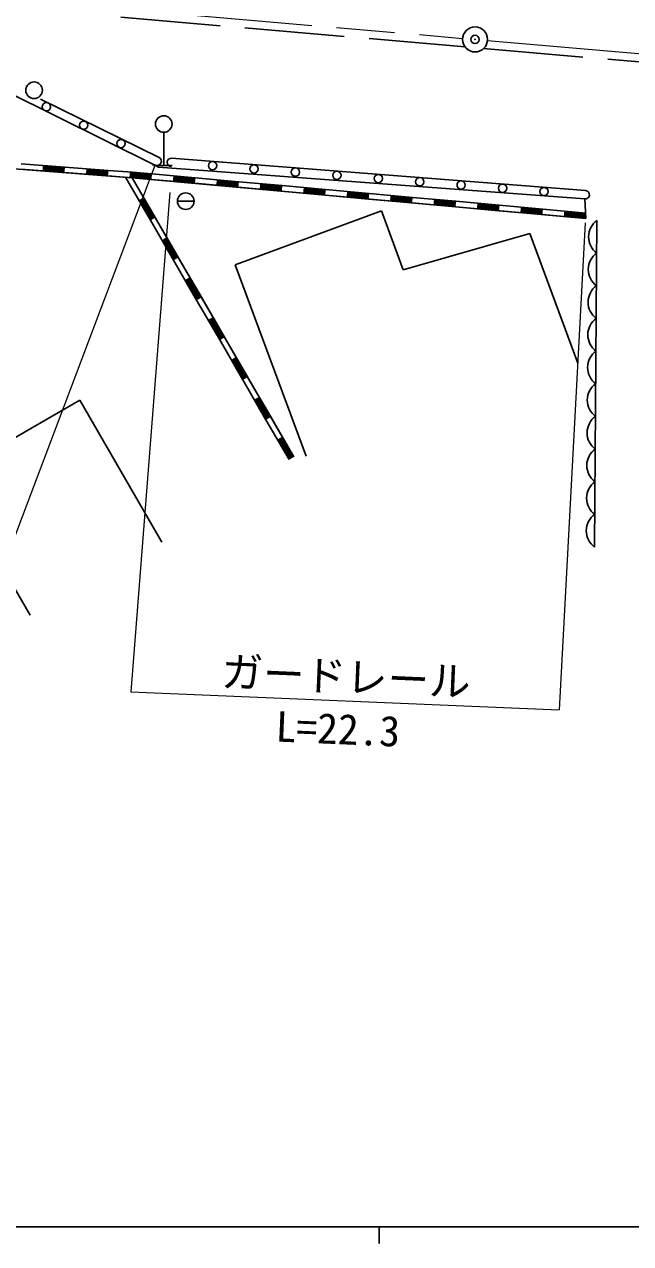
# Model space of a CAD drawing. Units: millimetres, scale not verified. Extents: x 40000 to 680000, y 20000 to 380000.
# Drawn here: x 346651 to 383122, y 204000 to 277342 of the extents above; entities that cross this region are included whole.
import ezdxf
from ezdxf.enums import TextEntityAlignment as Align

# ---------------------------------------------------------------- set-up
doc = ezdxf.new("R2010")
doc.units = ezdxf.units.MM
doc.header["$LTSCALE"] = 1000
doc.header["$PDMODE"] = 32
doc.header["$PDSIZE"] = 500
doc.linetypes.add('CHAIN', pattern=[18.5, 12, -1.5, 3.5, -1.5])
doc.linetypes.add('DASHED', pattern=[7.5, 6, -1.5])
for name, color, linetype, lineweight in [('M-BGD', 7, 'Continuous', 25), ('M-BGD-EXST', 7, 'Continuous', 25), ('M-BMK', 2, 'CHAIN', 13), ('M-BMK-SRVR', 3, 'Continuous', 25), ('M-STR-HTXT', 7, 'Continuous', 13), ('M-TTL-BAND', 7, 'Continuous', 25)]:
    doc.layers.add(name, color=color, linetype=linetype, lineweight=lineweight)
doc.layers.add('M-OTRS', color=6, linetype='Continuous')
doc.styles.add('ＭＳ ゴシック', font='')
doc.styles.get('ＭＳ ゴシック').set_extended_font_data('MS Gothic')

msp = doc.modelspace()

# ---------------------------------------------------------------- linework, layer by layer
at = {"layer": 'M-BGD', "linetype": 'DASHED'}
for p, q in [((315088, 281006), (373163, 275985)), ((374276, 275888), (412449, 272588))]:
    msp.add_line(p, q, dxfattribs=at)
at = {"layer": 'M-BGD'}
for p, q in [((345539, 273329), (354532, 268857)), ((347622, 272835), (354753, 269327)), ((353130, 268121), (331911, 269715)), ((355511, 269288), (380412, 267345)), ((346441, 268623), (349057, 268427)), ((346466, 268956), (349082, 268759)), ((347751, 268558), (349059, 268460)), ((347754, 268591), (349062, 268493)), ((347756, 268625), (349064, 268526)), ((347759, 268658), (349067, 268560)), ((347761, 268691), (349069, 268593)), ((347764, 268724), (349072, 268626)), ((347766, 268758), (349074, 268659)), ((347769, 268791), (349077, 268692)), ((347771, 268824), (349079, 268726)), ((349082, 268759), (351698, 268562)), ((350375, 268461), (351683, 268363)), ((350378, 268494), (351686, 268396)), ((350380, 268528), (351688, 268429)), ((350383, 268561), (351691, 268463)), ((350385, 268594), (351693, 268496)), ((350388, 268627), (351696, 268529)), ((351698, 268562), (353158, 268453)), ((353158, 268453), (354318, 268348)), ((354548, 268849), (354727, 268760)), ((354727, 268760), (380373, 266847)), ((349057, 268427), (351673, 268230)), ((350368, 268362), (351676, 268263)), ((350370, 268395), (351678, 268296)), ((350373, 268428), (351681, 268330)), ((351673, 268230), (353130, 268121)), ((352727, 268151), (354232, 265555)), ((352984, 268165), (353133, 268154)), ((352986, 268198), (353136, 268187)), ((352989, 268231), (353138, 268220)), ((352991, 268265), (353141, 268253)), ((352994, 268298), (353144, 268287)), ((352996, 268331), (353147, 268320)), ((352999, 268364), (353149, 268353)), ((353001, 268398), (353152, 268386)), ((353004, 268431), (353155, 268420)), ((380419, 265660), (353130, 268121)), ((353130, 268121), (354288, 268016)), ((353130, 268121), (362863, 251331)), ((353130, 268121), (354521, 265722)), ((353133, 268154), (354291, 268049)), ((353136, 268187), (354294, 268083)), ((353138, 268220), (354297, 268116)), ((353141, 268253), (354300, 268149)), ((353144, 268287), (354303, 268182)), ((353147, 268320), (354306, 268215)), ((353149, 268353), (354309, 268249)), ((353152, 268386), (354312, 268282)), ((353155, 268420), (354315, 268315)), ((354288, 268016), (356901, 267781)), ((354318, 268348), (356931, 268113)), ((355598, 267932), (356904, 267814)), ((355601, 267965), (356907, 267847)), ((355604, 267998), (356910, 267880)), ((355607, 268031), (356913, 267913)), ((355610, 268064), (356916, 267947)), ((355613, 268098), (356919, 267980)), ((355616, 268131), (356922, 268013)), ((355619, 268164), (356925, 268046)), ((355622, 268197), (356928, 268079)), ((356901, 267781), (359514, 267545)), ((356931, 268113), (359544, 267877)), ((358214, 267729), (359520, 267611)), ((358217, 267762), (359523, 267645)), ((358220, 267796), (359526, 267678)), ((358223, 267829), (359529, 267711)), ((358226, 267862), (359532, 267744)), ((358229, 267895), (359535, 267777)), ((358232, 267928), (359538, 267811)), ((358235, 267962), (359541, 267844)), ((359544, 267877), (362157, 267641)), ((360848, 267726), (362154, 267608)), ((358211, 267696), (359517, 267578)), ((359514, 267545), (362127, 267309)), ((360824, 267460), (362130, 267343)), ((360827, 267494), (362133, 267376)), ((360830, 267527), (362136, 267409)), ((360833, 267560), (362139, 267442)), ((360836, 267593), (362142, 267475)), ((360839, 267626), (362145, 267509)), ((360842, 267660), (362148, 267542)), ((360845, 267693), (362151, 267575)), ((362127, 267309), (364740, 267074)), ((362157, 267641), (364770, 267406)), ((363437, 267225), (364743, 267107)), ((363440, 267258), (364746, 267140)), ((363443, 267291), (364749, 267173)), ((363446, 267324), (364752, 267207)), ((363449, 267358), (364755, 267240)), ((363452, 267391), (364758, 267273)), ((363455, 267424), (364761, 267306)), ((363458, 267457), (364764, 267339)), ((363461, 267490), (364767, 267373)), ((364740, 267074), (367353, 266838)), ((364770, 267406), (367383, 267170)), ((366050, 266989), (367356, 266871)), ((366053, 267022), (367359, 266905)), ((366056, 267056), (367362, 266938)), ((366059, 267089), (367365, 266971)), ((366062, 267122), (367368, 267004)), ((366065, 267155), (367371, 267037)), ((366068, 267188), (367374, 267071)), ((366071, 267222), (367377, 267104)), ((366074, 267255), (367380, 267137)), ((367383, 267170), (369996, 266935)), ((368684, 266986), (369990, 266868)), ((368687, 267019), (369993, 266901)), ((353566, 266771), (354261, 265572)), ((353595, 266788), (354290, 265588)), ((353623, 266804), (354319, 265605)), ((353652, 266821), (354347, 265622)), ((353681, 266838), (354376, 265638)), ((353710, 266854), (354405, 265655)), ((353739, 266871), (354434, 265672)), ((353768, 266888), (354463, 265689)), ((353796, 266905), (354492, 265705)), ((367353, 266838), (369967, 266603)), ((368663, 266754), (369970, 266636)), ((368666, 266787), (369972, 266669)), ((368669, 266820), (369975, 266702)), ((368672, 266853), (369978, 266735)), ((368675, 266886), (369981, 266769)), ((368678, 266920), (369984, 266802)), ((368681, 266953), (369987, 266835)), ((369967, 266603), (372580, 266367)), ((369996, 266935), (372610, 266699)), ((371276, 266518), (372583, 266400)), ((371279, 266551), (372586, 266433)), ((371282, 266584), (372589, 266467)), ((371285, 266618), (372592, 266500)), ((371288, 266651), (372595, 266533)), ((371291, 266684), (372598, 266566)), ((371294, 266717), (372601, 266599)), ((371297, 266750), (372604, 266633)), ((371300, 266784), (372607, 266666)), ((372580, 266367), (375193, 266131)), ((372610, 266699), (375223, 266463)), ((373889, 266282), (375196, 266165)), ((373892, 266316), (375199, 266198)), ((373895, 266349), (375202, 266231)), ((373898, 266382), (375205, 266264)), ((373901, 266415), (375208, 266297)), ((373904, 266448), (375211, 266331)), ((373907, 266482), (375214, 266364)), ((373910, 266515), (375217, 266397)), ((373913, 266548), (375220, 266430)), ((375223, 266463), (377836, 266228)), ((376520, 266246), (377827, 266128)), ((376523, 266279), (377830, 266161)), ((376526, 266312), (377833, 266195)), ((380373, 266847), (380419, 265660)), ((354232, 265555), (355623, 263156)), ((354521, 265722), (355911, 263323)), ((368129, 266131), (359341, 262887)), ((369441, 262577), (368129, 266131)), ((375193, 266131), (377806, 265896)), ((376502, 266047), (377809, 265929)), ((376505, 266080), (377812, 265962)), ((376508, 266113), (377815, 265995)), ((376511, 266146), (377818, 266029)), ((376514, 266180), (377821, 266062)), ((376517, 266213), (377824, 266095)), ((377806, 265896), (380419, 265660)), ((377836, 266228), (380449, 265992)), ((379115, 265811), (380422, 265693)), ((379118, 265844), (380425, 265727)), ((379121, 265878), (380428, 265760)), ((379124, 265911), (380431, 265793)), ((379127, 265944), (380434, 265826)), ((379130, 265977), (380437, 265859)), ((379133, 266010), (380440, 265893)), ((379136, 266044), (380443, 265926)), ((379139, 266077), (380446, 265959)), ((381099, 265550), (380950, 245897)), ((354956, 264372), (355651, 263173)), ((354985, 264389), (355680, 263190)), ((355014, 264406), (355709, 263206)), ((355043, 264422), (355738, 263223)), ((355072, 264439), (355767, 263240)), ((355100, 264456), (355796, 263257)), ((355129, 264473), (355824, 263273)), ((355158, 264489), (355853, 263290)), ((355187, 264506), (355882, 263307)), ((377064, 264753), (369441, 262577)), ((379937, 256972), (377064, 264753)), ((355911, 263323), (357301, 260925)), ((355623, 263156), (357013, 260758)), ((363595, 251365), (359341, 262887)), ((356347, 261974), (357042, 260774)), ((356375, 261990), (357071, 260791)), ((356404, 262007), (357099, 260808)), ((356433, 262024), (357128, 260825)), ((356462, 262041), (357157, 260841)), ((356491, 262057), (357186, 260858)), ((356520, 262074), (357215, 260875)), ((356548, 262091), (357244, 260891)), ((356577, 262107), (357272, 260908)), ((357013, 260758), (358403, 258359)), ((357301, 260925), (358692, 258526)), ((357852, 259642), (358548, 258443)), ((357881, 259659), (358576, 258459)), ((357910, 259675), (358605, 258476)), ((357939, 259692), (358634, 258493)), ((357968, 259709), (358663, 258510)), ((357737, 259575), (358432, 258376)), ((357766, 259592), (358461, 258393)), ((357795, 259609), (358490, 258409)), ((357824, 259625), (358519, 258426)), ((358403, 258359), (359794, 255961)), ((358692, 258526), (360082, 256128)), ((359127, 257177), (359823, 255977)), ((359156, 257193), (359851, 255994)), ((359185, 257210), (359880, 256011)), ((359214, 257227), (359909, 256027)), ((359243, 257243), (359938, 256044)), ((359272, 257260), (359967, 256061)), ((359300, 257277), (359996, 256078)), ((359329, 257294), (360024, 256094)), ((359358, 257310), (360053, 256111)), ((360082, 256128), (361473, 253729)), ((359794, 255961), (361184, 253562)), ((349988, 254737), (342139, 250201)), ((354918, 246205), (349988, 254737)), ((360518, 254778), (361213, 253579)), ((360547, 254795), (361242, 253595)), ((360575, 254811), (361271, 253612)), ((360604, 254828), (361300, 253629)), ((360633, 254845), (361328, 253646)), ((360662, 254862), (361357, 253662)), ((360691, 254878), (361386, 253679)), ((360720, 254895), (361415, 253696)), ((360749, 254912), (361444, 253712)), ((361184, 253562), (362575, 251163)), ((361473, 253729), (362863, 251331)), ((361908, 252379), (362603, 251180)), ((361937, 252396), (362632, 251197)), ((361966, 252413), (362661, 251214)), ((361995, 252430), (362690, 251230)), ((362024, 252446), (362719, 251247)), ((362052, 252463), (362748, 251264)), ((362081, 252480), (362776, 251280)), ((362110, 252496), (362805, 251297)), ((362139, 252513), (362834, 251314)), ((346991, 241804), (342139, 250201))]:
    msp.add_line(p, q, dxfattribs=at)
for centre in [(347976, 272383), (350220, 271279), (352463, 270175), (357972, 268845), (360465, 268651), (362957, 268456), (365450, 268262), (367942, 268067), (370434, 267873), (372927, 267678), (375419, 267484), (377912, 267289)]:
    msp.add_circle(centre, 250, dxfattribs=at)
for centre, radius, start, end in [((354642, 269103), 250, 243.80411, 63.80411), ((355492, 269039), 250, 85.53887, 265.53887), ((354471, 269121), 250, 244.07714, 284.02174), ((380392, 267096), 250, 265.53887, 85.53887), ((381808, 264562), 1216, 125.62809, 233.5009), ((381793, 262597), 1216, 125.62809, 233.5009), ((381778, 260631), 1216, 125.62809, 233.5009), ((381763, 258666), 1216, 125.62809, 233.5009), ((381748, 256701), 1216, 125.62809, 233.5009), ((381733, 254736), 1216, 125.62809, 233.5009), ((381718, 252770), 1216, 125.62809, 233.5009), ((381703, 250805), 1216, 125.62809, 233.5009), ((381688, 248840), 1216, 125.62809, 233.5009), ((381673, 246875), 1216, 125.62809, 233.5009)]:
    msp.add_arc(centre, radius, start, end, dxfattribs=at)
at = {"layer": 'M-BGD-EXST'}
for p, q in [((355032, 270849), (355032, 268849)), ((354532, 268849), (355532, 268849)), ((355856, 266708), (356856, 266708))]:
    msp.add_line(p, q, dxfattribs=at)
for centre in [(347234, 273377), (355032, 271349), (356356, 266708)]:
    msp.add_circle(centre, 500, dxfattribs=at)
at = {"layer": 'M-BMK'}
for p, q in [((315118, 281505), (373015, 276499)), ((374510, 276370), (412490, 273086))]:
    msp.add_line(p, q, dxfattribs=at)
at = {"layer": 'M-BMK-SRVR'}
msp.add_circle((373763, 276435), 750, dxfattribs=at)
at = {"layer": 'M-OTRS'}
msp.add_point((373763, 276435), dxfattribs=at)
at = {"layer": 'M-STR-HTXT'}
for p, q in [((354508, 268849), (343030, 238533)), ((355393, 267225), (353049, 237188)), ((380385, 265404), (378829, 236101)), ((353049, 237188), (378829, 236101))]:
    msp.add_line(p, q, dxfattribs=at)
at = {"layer": 'M-TTL-BAND'}
for p, q in [((40000, 205000), (579000, 205000)), ((368000, 205000), (368000, 204000))]:
    msp.add_line(p, q, dxfattribs=at)

# ---------------------------------------------------------------- texts
at = {"layer": 'M-STR-HTXT', "style": 'ＭＳ ゴシック'}
for s, p in [('ガードレール', (365941, 236645)), ('L=22.3', (365450, 233498))]:
    msp.add_text(s, height=1833, rotation=357.584, dxfattribs=at).set_placement(p, align=Align.BOTTOM_CENTER)

doc.saveas('drawing.dxf')
